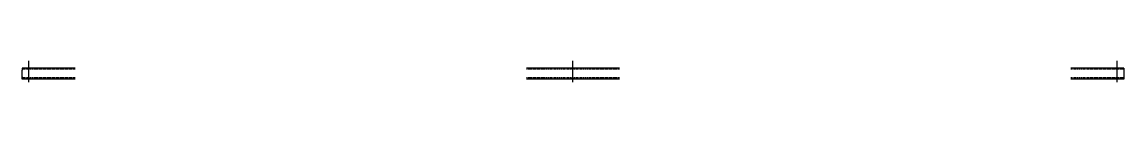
# Model space of a CAD drawing. Header units: millimetres. Extents: x 9 to 16194, y 7 to 180.
# Drawn here: x 9 to 4989, y 9 to 107 of the extents above; entities that cross this region are included whole.
import ezdxf

# ---------------------------------------------------------------- set-up
doc = ezdxf.new("R2010")
doc.units = ezdxf.units.MM
doc.linetypes.add('DXK_LINE_DOT2', pattern=[3.9198, 1.9599, -1.9599])
doc.layers.add('STÅL', color=7, linetype='Continuous')

msp = doc.modelspace()

# ---------------------------------------------------------------- hatches: boundary and pattern name
at = {"layer": 'STÅL', "linetype": 'Continuous'}
for points in [[(46, 73.5), (32, 73.5), (32, 68.5), (46, 68.5)], [(2506, 73.5), (2492, 73.5), (2492, 68.5), (2506, 68.5)], [(4966, 73.5), (4952, 73.5), (4952, 68.5), (4966, 68.5)], [(46, 28.5), (32, 28.5), (32, 23.5), (46, 23.5)], [(2506, 28.5), (2492, 28.5), (2492, 23.5), (2506, 23.5)], [(4966, 28.5), (4952, 28.5), (4952, 23.5), (4966, 23.5)]]:
    msp.add_hatch(color=3, dxfattribs=at).paths.add_polyline_path(points)

# ---------------------------------------------------------------- linework, layer by layer
at = {"layer": 'STÅL', "color": 3, "linetype": 'Continuous'}
for p, q in [((39, 9), (39, 106.5)), ((2499, 9), (2499, 106.5)), ((4959, 9), (4959, 106.5)), ((32, 68.5), (32, 73.5)), ((46, 68.5), (46, 73.5)), ((2492, 68.5), (2492, 73.5)), ((2506, 68.5), (2506, 73.5)), ((4952, 68.5), (4952, 73.5)), ((4966, 68.5), (4966, 73.5)), ((32, 23.5), (32, 28.5)), ((46, 23.5), (46, 28.5)), ((2492, 23.5), (2492, 28.5)), ((2506, 23.5), (2506, 28.5)), ((4952, 23.5), (4952, 28.5)), ((4966, 23.5), (4966, 28.5))]:
    msp.add_line(p, q, dxfattribs=at)
at = {"layer": 'STÅL', "color": 2, "linetype": 'Continuous'}
for p, q in [((9, 73.5), (9, 63.5)), ((249.4, 73.5), (9, 73.5)), ((9, 33.5), (9, 63.5)), ((2709.4, 73.5), (2288.6, 73.5)), ((4989, 73.5), (4748.6, 73.5)), ((4989, 73.5), (4989, 72.7)), ((4989, 72.7), (4989, 23.5)), ((9, 24.3), (9, 33.5)), ((9, 23.5), (9, 24.3)), ((249.4, 23.5), (9, 23.5)), ((2709.4, 23.5), (2288.6, 23.5)), ((4989, 23.5), (4748.6, 23.5))]:
    msp.add_line(p, q, dxfattribs=at)
at = {"layer": 'STÅL', "color": 7, "linetype": 'DXK_LINE_DOT2'}
for p, q in [((9, 73.5), (9, 63.5)), ((249.4, 68.5), (9, 68.5)), ((2709.4, 68.5), (2288.6, 68.5)), ((4989, 68.5), (4748.6, 68.5)), ((4989, 72.7), (4989, 73.5)), ((9, 33.5), (9, 26.4)), ((249.4, 28.5), (9, 28.5)), ((2709.4, 28.5), (2288.6, 28.5)), ((4989, 28.5), (4748.6, 28.5))]:
    msp.add_line(p, q, dxfattribs=at)

doc.saveas('drawing.dxf')
